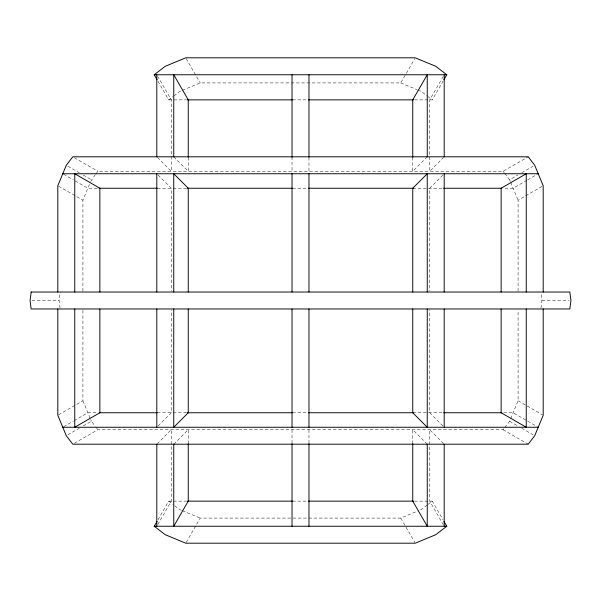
<?xml version="1.0" encoding="UTF-8"?>
<svg xmlns="http://www.w3.org/2000/svg" width="601" height="601" viewBox="0 0 601 601"><rect width="100%" height="100%" fill="white"/><g stroke="black" fill="none" stroke-linecap="round" stroke-linejoin="round"><path stroke-width="0.45" stroke-dasharray="3 2.25" d="M60.047 308.125L59.041 300.5L60.16 292.026M540.953 308.125L541.959 300.5L540.953 292.875M82.915 291.087L82.915 200.231L90.338 182.313M90.691 181.464L95.183 174.823M504.735 427.589L509.61 421.226L510.309 419.536M510.662 418.687L518.085 400.769L518.085 309.913M182.328 90.33L200.231 82.915L400.769 82.915L414.795 58.62M157.973 519.76L168.723 501.136L186.543 501.136M157.732 524.62L171.293 501.136L171.293 429.707L157.462 443.538M443.268 76.38L429.707 99.864L429.707 171.293L443.538 157.462M414.457 99.864L432.277 99.864L443.027 81.24M186.205 542.38L200.231 518.085L400.769 518.085L416.966 511.376M95.724 174.117L97.895 171.293L503.105 171.293L528.211 156.801M74.404 443.268L97.895 429.707L503.105 429.707L504.194 428.295M158.116 425.929L171.293 412.752L171.293 309.913M427.251 156.801L412.752 171.293L412.752 157.379M173.749 444.199L188.248 429.707L188.248 443.621M442.884 175.071L429.707 188.248L429.707 291.087M157.973 81.24L168.723 99.864L173.141 96.476M173.877 95.912L179.774 91.39L181.472 90.683M427.123 505.088L421.226 509.61L417.823 511.023M427.859 504.524L432.277 501.136L443.027 519.76M58.62 414.795L82.915 400.769L82.915 309.913M63.586 426.785L73.299 421.173M74.111 420.7L87.881 412.752L97.264 412.752M67.905 434.793L79.242 428.243M83.291 425.906L91.39 421.226L95.183 426.177M504.735 173.411L509.61 179.774L517.709 175.094M521.758 172.757L533.095 166.207M526.889 180.3L513.119 188.248L503.736 188.248M527.701 179.827L537.414 174.215M518.085 291.087L518.085 200.231L542.38 186.205M168.723 99.864L186.543 99.864M292.529 99.864L308.471 99.864M97.264 188.248L87.881 188.248L74.111 180.3M157.342 188.248L188.248 188.248M292.522 188.248L308.478 188.248M412.752 188.248L443.658 188.248M31.921 300.5L59.041 300.5M541.959 300.5L569.079 300.5M157.342 412.752L188.248 412.752M292.522 412.752L308.478 412.752M412.752 412.752L443.658 412.752M503.736 412.752L513.119 412.752L526.889 420.7M292.529 501.136L308.471 501.136M414.457 501.136L432.277 501.136M400.769 82.915L416.966 89.624M417.823 89.977L421.226 91.39L427.123 95.912M181.472 510.317L179.774 509.61L173.877 505.088M182.328 510.67L200.231 518.085M518.085 400.769L542.38 414.795M74.404 157.732L97.895 171.293M527.701 421.173L537.414 426.785M67.905 166.207L79.242 172.757M83.291 175.094L91.39 179.774M509.61 421.226L517.709 425.906M521.758 428.243L533.095 434.793M63.586 174.215L73.299 179.827M503.105 429.707L528.211 444.199M58.62 186.205L82.915 200.231M427.859 96.476L432.277 99.864M168.723 501.136L173.141 504.524M173.749 156.801L188.248 171.293L188.248 157.379M442.884 425.929L429.707 412.752L429.707 309.913M157.462 157.462L171.293 171.293L171.293 99.864L157.732 76.38M443.538 443.538L429.707 429.707L429.707 501.136L443.268 524.62M158.116 175.071L171.293 188.248L171.293 291.087M427.251 444.199L412.752 429.707L412.752 443.621M503.105 171.293L504.194 172.705M95.724 426.883L97.895 429.707M186.205 58.62L200.231 82.915M400.769 518.085L414.795 542.38M509.61 179.774L510.309 181.464M510.662 182.313L518.085 200.231M82.915 400.769L90.338 418.687M90.691 419.536L91.39 421.226M308.974 157.379L308.974 171.293M308.974 429.707L308.974 443.621M292.026 156.801L292.026 171.293M292.026 429.707L292.026 444.199"/><path stroke-width="0.9" d="M443.966 521.383L446.768 526.243L435.725 534.717L415.261 543.191L185.739 543.191L165.275 534.717L154.232 526.243L157.034 521.383M443.966 79.617L446.768 74.757L435.725 66.283L415.261 57.809L185.739 57.809L165.275 66.283L154.232 74.757L157.034 79.617M154.232 74.757L446.768 74.757M187.482 99.864L292.529 99.864M308.471 99.864L413.518 99.864M62.774 173.749L538.226 173.749M99.142 188.248L157.342 188.248M187.384 188.248L292.522 188.248M308.478 188.248L413.616 188.248M443.658 188.248L501.858 188.248M99.142 412.752L157.342 412.752M187.384 412.752L292.522 412.752M308.478 412.752L413.616 412.752M443.658 412.752L501.858 412.752M62.774 427.251L538.226 427.251M187.482 501.136L292.529 501.136M308.471 501.136L413.518 501.136M154.232 526.243L446.768 526.243M543.191 292.026L543.191 185.739L534.717 165.275L528.211 156.801L72.789 156.801L66.283 165.275L57.809 185.739L57.809 292.026M543.191 308.974L543.191 415.261L534.717 435.725L528.211 444.199L72.789 444.199L66.283 435.725L57.809 415.261L57.809 308.974M526.243 292.026L526.243 173.749L501.136 188.248L501.136 292.026M526.243 308.974L526.243 427.251L501.136 412.752L501.136 308.974M444.199 74.757L444.199 156.801M444.199 173.749L444.199 292.026M444.199 308.974L444.199 427.251M444.199 444.199L444.199 526.243M427.251 156.801L427.251 74.757L412.752 99.864L412.752 157.379M427.251 292.026L427.251 173.749L412.752 188.248L412.752 292.026M427.251 308.974L427.251 427.251L412.752 412.752L412.752 308.974M427.251 444.199L427.251 526.243L412.752 501.136L412.752 443.621M308.974 74.757L308.974 157.379M308.974 173.749L308.974 292.026M308.974 308.974L308.974 427.251M308.974 443.621L308.974 526.243M292.026 74.757L292.026 157.379M292.026 173.749L292.026 292.026M292.026 308.974L292.026 427.251M292.026 443.621L292.026 526.243M188.248 157.379L188.248 99.864L173.749 74.757L173.749 156.801M188.248 292.026L188.248 188.248L173.749 173.749L173.749 292.026M188.248 308.974L188.248 412.752L173.749 427.251L173.749 308.974M188.248 443.621L188.248 501.136L173.749 526.243L173.749 444.199M156.801 74.757L156.801 156.801M156.801 173.749L156.801 292.026M156.801 308.974L156.801 427.251M156.801 444.199L156.801 526.243M99.864 292.026L99.864 188.248L74.757 173.749L74.757 292.026M99.864 308.974L99.864 412.752L74.757 427.251L74.757 308.974M31.169 292.026L30.05 300.5L31.169 308.974L569.831 308.974L570.95 300.5L569.831 292.026L31.169 292.026"/></g></svg>
